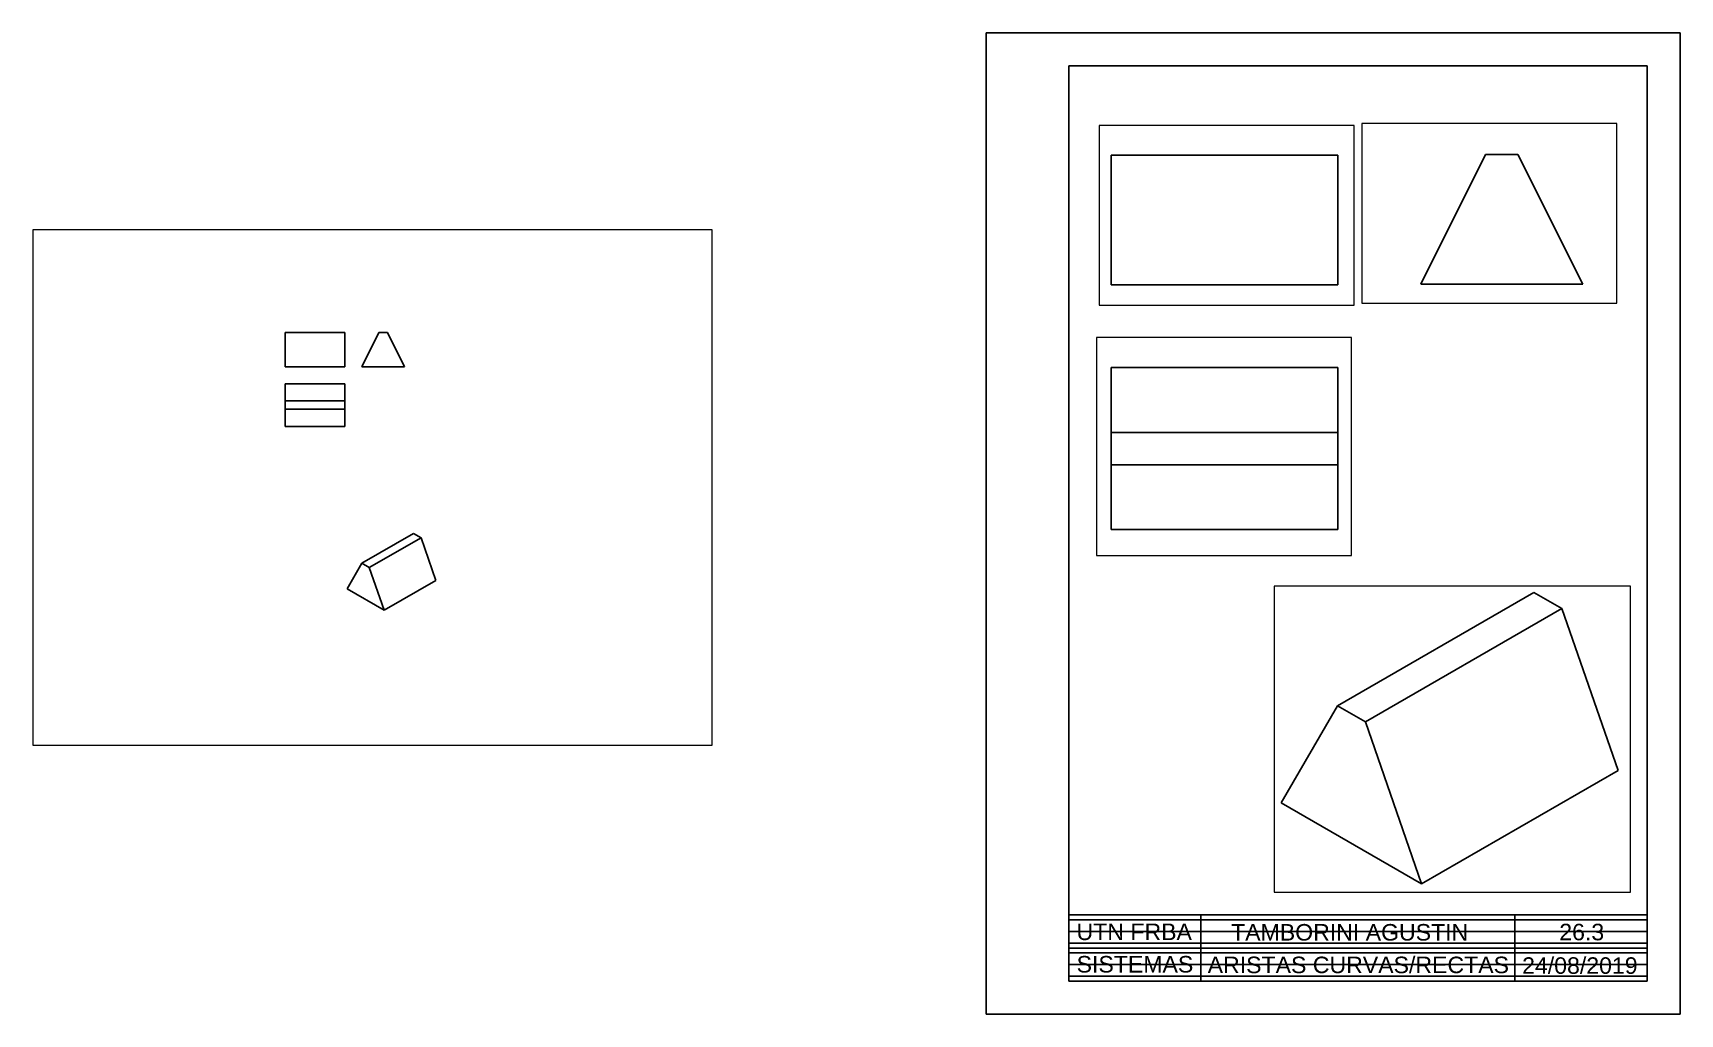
# Paper-space layout 'Presentación1' of a CAD drawing. Header units: millimetres. Extents: x 26 to 524, y -62 to 235.
# The model-space entities are those that its viewports show. They can reach past a viewport. Long polylines and large blocks are cut down to what shows.
import ezdxf

# ---------------------------------------------------------------- set-up
doc = ezdxf.new("R2010")
doc.units = ezdxf.units.MM
doc.linetypes.add('LÍNEAS_OCULTAS2', pattern=[4.7625, 3.175, -1.5875])
doc.layers.add('No Visibles', color=210, linetype='LÍNEAS_OCULTAS2', lineweight=30)
doc.layers.add('Rotulo', color=7, linetype='Continuous', lineweight=25)
doc.layers.add('Rotulo - Finas', color=61, linetype='Continuous', plot=False)
doc.layers.add('VP', color=10, linetype='Continuous', plot=False)
doc.styles.get("Standard").update_dxf_attribs({"font": 'arial.ttf'})

msp = doc.modelspace()

# ---------------------------------------------------------------- linework, layer by layer
for p, q in [((2561.94, 2430.09), (2561.94, 2450.09)), ((2561.94, 2450.09), (2596.94, 2450.09)), ((2596.94, 2450.09), (2596.94, 2430.09)), ((2606.94, 2430.09), (2616.94, 2450.09)), ((2616.94, 2450.09), (2621.94, 2450.09)), ((2631.94, 2430.09), (2621.94, 2450.09)), ((2596.94, 2430.09), (2561.94, 2430.09)), ((2631.94, 2430.09), (2606.94, 2430.09)), ((2561.94, 2395.09), (2561.94, 2420.09)), ((2561.94, 2420.09), (2596.94, 2420.09)), ((2596.94, 2420.09), (2596.94, 2395.09)), ((2561.94, 2410.09), (2596.94, 2410.09)), ((2596.94, 2405.09), (2561.94, 2405.09)), ((2596.94, 2395.09), (2561.94, 2395.09)), ((2606.94, 2314.8), (2637.25, 2332.3)), ((2641.58, 2329.8), (2637.25, 2332.3)), ((2611.27, 2312.3), (2641.58, 2329.8)), ((2650.24, 2304.8), (2641.58, 2329.8)), ((2598.28, 2299.8), (2606.94, 2314.8)), ((2606.94, 2314.8), (2611.27, 2312.3)), ((2611.27, 2312.3), (2619.93, 2287.3)), ((2619.93, 2287.3), (2650.24, 2304.8)), ((2598.28, 2299.8), (2619.93, 2287.3))]:
    msp.add_line(p, q)

psp = doc.layouts.new('Presentación1')

# ---------------------------------------------------------------- linework, layer by layer
at = {"layer": 'Rotulo'}
for p, q in [((314.23, 235.11), (314.23, -61.89)), ((524.23, 235.11), (314.23, 235.11)), ((524.23, -61.89), (524.23, 235.11)), ((339.23, 225.11), (514.23, 225.11)), ((339.23, -51.89), (339.23, 225.11)), ((514.23, 225.11), (514.23, -51.89)), ((514.23, -31.89), (339.23, -31.89)), ((379.23, -51.89), (379.23, -31.89)), ((474.23, -51.89), (474.23, -31.89)), ((514.23, -41.89), (339.23, -41.89)), ((514.23, -51.89), (339.23, -51.89)), ((314.23, -61.89), (524.23, -61.89))]:
    psp.add_line(p, q, dxfattribs=at)
at = {"layer": 'Rotulo - Finas'}
for p, q in [((339.23, -33.39), (514.23, -33.39)), ((339.23, -36.89), (514.23, -36.89)), ((514.23, -40.39), (339.23, -40.39)), ((339.23, -43.39), (514.23, -43.39)), ((339.23, -46.89), (514.23, -46.89)), ((514.23, -50.39), (339.23, -50.39))]:
    psp.add_line(p, q, dxfattribs=at)

# ---------------------------------------------------------------- texts
at = {"layer": 'Rotulo', "char_height": 5, "attachment_point": 5}
for s, width, insert in [('UTN FRBA', 39.903, (359.02, -37.03)), ('TAMBORINI AGUSTIN', 95, (424.23, -37.17)), ('26.3', 39.903, (494.46, -37.09)), ('SISTEMAS', 39.903, (359.24, -46.84)), ('ARISTAS CURVAS/RECTAS', 95, (426.85, -47.04)), ('24/08/2019', 39.903, (493.9, -47.24))]:
    psp.add_mtext_dynamic_manual_height_columns(s, width=width, gutter_width=12.5, heights=[0], dxfattribs=dict(at, insert=insert))

# ---------------------------------------------------------------- viewports
at = {"layer": 'No Visibles'}
psp.add_viewport(center=(128.5, 97.5), size=(205.6, 156), view_center_point=(2613.19, 2359.22), view_height=302.1652, dxfattribs=at)
at = {"layer": 'VP'}
for center, size, view_center_point, view_height, status in [((386.96, 179.9), (77.18, 54.4041), (2579.75, 2440.81), 27.7358, 3), ((466.5, 180.51), (77.18, 54.4041), (2617.53, 2441.01), 27.7358, 4), ((386.17, 109.92), (77.18, 66.0122), (2579.34, 2407.91), 33.6537, 5), ((455.31, 21.34), (107.82, 92.5523), (2624.68, 2309.65), 47.1842, 6)]:
    psp.add_viewport(center=center, size=size, view_center_point=view_center_point, view_height=view_height, status=status, dxfattribs=at)

doc.saveas('drawing.dxf')
